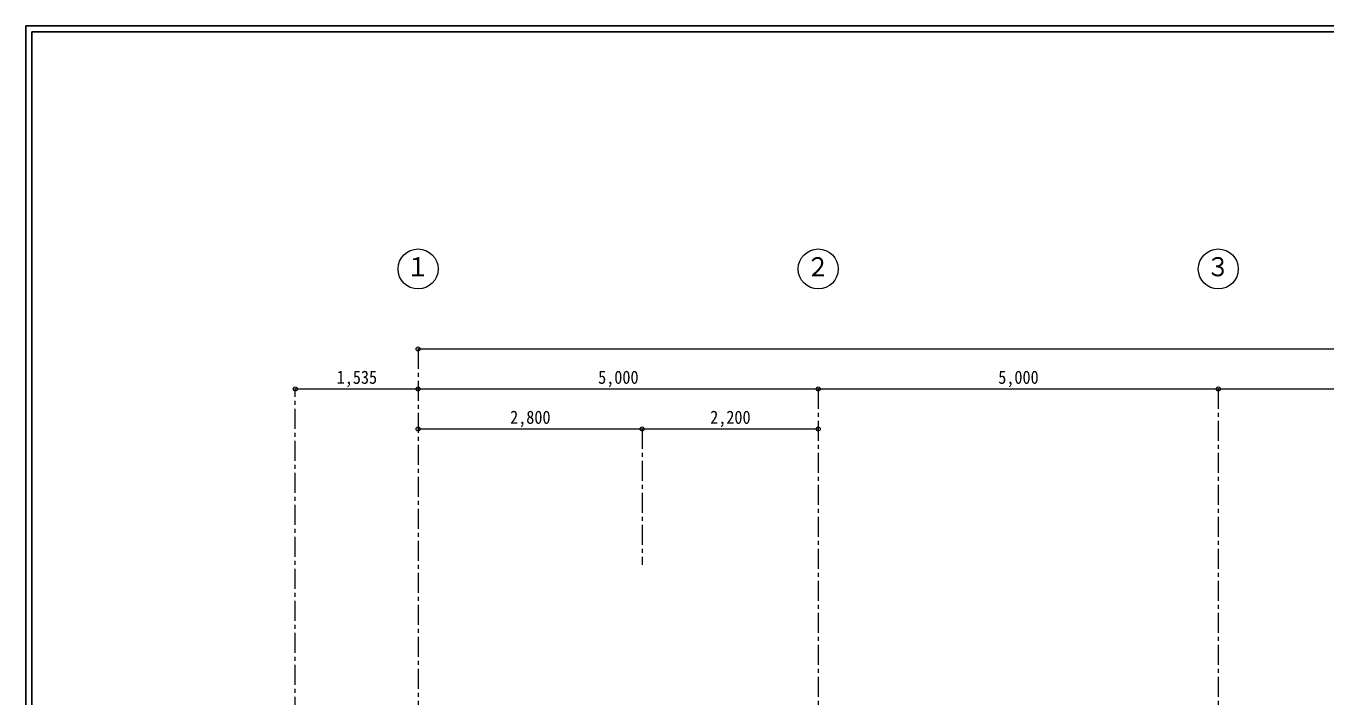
# Model space of a CAD drawing. Units: millimetres at full size, sheet at 1:50. Extents: x -19525 to 20275, y -14100 to 14100.
# Drawn here: x -19525 to -3291, y 5725 to 14100 of the extents above; entities that cross this region are included whole.
import ezdxf
from ezdxf.enums import TextEntityAlignment as Align

# ---------------------------------------------------------------- set-up
doc = ezdxf.new("R2010")
doc.units = ezdxf.units.MM
doc.header["$LTSCALE"] = 50
doc.header["$PDMODE"] = 32
doc.header["$PDSIZE"] = 50
doc.linetypes.add('CHAIN1', pattern=[8, 5, -1, 1, -1])
for name, color, linetype, lineweight in [('0-0_基準線･符号', 7, 'CHAIN1', 9), ('0-2_寸法線･文字', 6, 'Continuous', 9), ('0-6_文字', 3, 'Continuous', 18), ('F-8_F-8ﾚｲﾔ', 5, 'Continuous', 25)]:
    doc.layers.add(name, color=color, linetype=linetype, lineweight=lineweight)
doc.styles.add('ＭＳ ゴシック', font='')
doc.styles.get('ＭＳ ゴシック').set_extended_font_data('MS Gothic')

msp = doc.modelspace()

# ---------------------------------------------------------------- linework, layer by layer
at = {"layer": '0-0_基準線･符号'}
for p, q in [((-14625, 10062.5), (-14625, -7437.5)), ((-16160, -6937.5), (-16160, 9562.5)), ((-9625, 9562.5), (-9625, -6937.5)), ((-4625, 9562.5), (-4625, -6937.5)), ((-11825, 9062.5), (-11825, 7362.5))]:
    msp.add_line(p, q, dxfattribs=at)
at = {"layer": '0-2_寸法線･文字', "color": 7}
for p, q in [((-14625, 10062.5), (15375, 10062.5)), ((-16160, 9562.5), (-14625, 9562.5)), ((-14625, 9562.5), (-9625, 9562.5)), ((-9625, 9562.5), (-4625, 9562.5)), ((-4625, 9562.5), (375, 9562.5)), ((-14625, 9062.5), (-11825, 9062.5)), ((-11825, 9062.5), (-9625, 9062.5))]:
    msp.add_line(p, q, dxfattribs=at)
at = {"layer": '0-2_寸法線･文字'}
for p in [(-14625, 10062.5), (-16160, 9562.5), (-14625, 9562.5), (-9625, 9562.5), (-4625, 9562.5), (-14625, 9062.5), (-11825, 9062.5), (-9625, 9062.5)]:
    msp.add_point(p, dxfattribs=at)
at = {"layer": '0-6_文字'}
for centre in [(-14625, 11062.5), (-9625, 11062.5), (-4625, 11062.5)]:
    msp.add_circle(centre, 250, dxfattribs=at)
at = {"layer": 'F-8_F-8ﾚｲﾔ'}
for p, q in [((-19525, 14100), (20275, 14100)), ((-19525, 14100), (-19525, -14100)), ((-19450, 14025), (20200, 14025)), ((-19450, 14025), (-19450, -12900))]:
    msp.add_line(p, q, dxfattribs=at)

# ---------------------------------------------------------------- texts
at = {"layer": '0-2_寸法線･文字', "color": 2, "style": 'ＭＳ ゴシック', "width": 0.9}
for s, p in [('1,535', (-15642.5, 9577.5)), ('5,000', (-12375, 9577.5)), ('5,000', (-7375, 9577.5)), ('2,800', (-13475, 9077.5)), ('2,200', (-10975, 9077.5))]:
    msp.add_text(s, height=165, dxfattribs=at).set_placement(p, align=Align.BOTTOM_LEFT)
at = {"layer": '0-6_文字', "color": 2, "style": 'ＭＳ ゴシック', "width": 0.9}
for s, p in [('１', (-14775, 10900)), ('２', (-9775, 10900)), ('３', (-4775, 10900))]:
    msp.add_text(s, height=238.3, dxfattribs=at).set_placement(p, align=Align.BOTTOM_LEFT)

doc.saveas('drawing.dxf')
